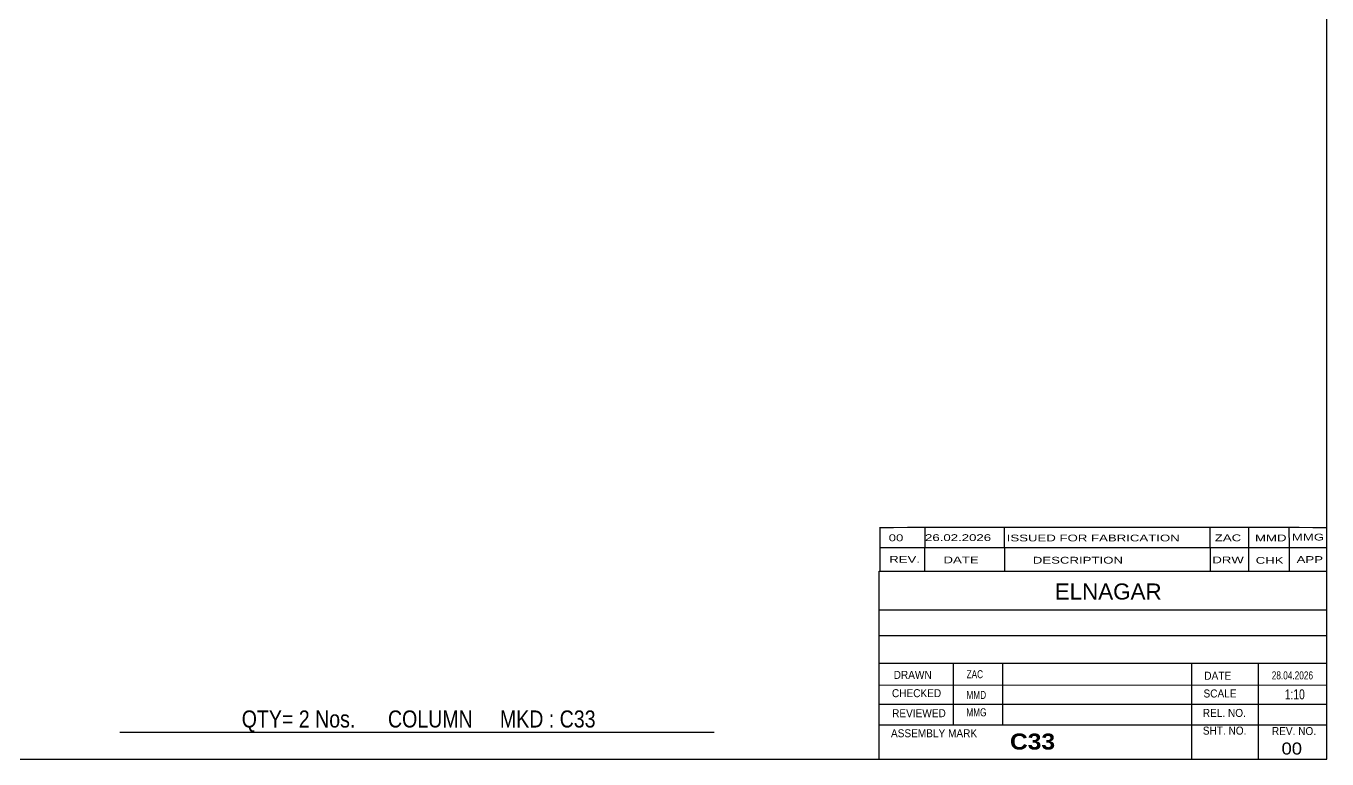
# Model space of a CAD drawing. Header units: millimetres. Extents: x -342 to 70, y -176 to 111.
# Drawn here: x -184.4 to 70.1, y -176.1 to -32.6 of the extents above; entities that cross this region are included whole.
import ezdxf

# ---------------------------------------------------------------- set-up
doc = ezdxf.new("R2010")
doc.units = ezdxf.units.MM
doc.styles.add('Arial', font='ARIAL.TTF', dxfattribs={"height": 0.2})
doc.styles.add('Arial Bold', font='ARIALBD.TTF', dxfattribs={"height": 0.2})
doc.styles.add('Arial Narrow', font='ARIALN.TTF', dxfattribs={"height": 0.2})

# ---------------------------------------------------------------- blocks, each defined once
blk = doc.blocks.new('Unknown-622249875-2391')
at = {"color": 5, "linetype": 'Continuous'}
for p, q in [((70.09, -176.09), (70.09, 110.91)), ((-339.91, -176.09), (70.09, -176.09))]:
    blk.add_line(p, q, dxfattribs=at)
blk = doc.blocks.new('CBS_REVISION-622249875-8551')
at = {"color": 7, "linetype": 'Continuous'}
for p, q in [((-17.41, -130.81), (-17.41, -134.7)), ((-8.61, -130.79), (-8.61, -134.7)), ((6.98, -134.7), (6.98, -130.78)), ((47.24, -134.7), (47.25, -130.78)), ((54.81, -134.7), (54.81, -130.79)), ((62.73, -134.7), (62.72, -130.8)), ((-17.41, -134.7), (70.08, -134.7)), ((-17.41, -134.7), (-17.41, -139.33)), ((-8.62, -134.7), (-8.62, -139.33)), ((6.98, -134.7), (6.98, -139.27)), ((47.23, -134.7), (47.23, -139.33)), ((54.77, -134.7), (54.77, -139.33)), ((62.72, -134.7), (62.72, -139.33)), ((-17.41, -139.33), (70.08, -139.33))]:
    blk.add_line(p, q, dxfattribs=at)
blk.add_arc((26.34, -28104.08), 27973.31, 89.910387, 90.089622, dxfattribs=at)
at = {"color": 7, "style": 'Arial Narrow', "width": 1.7}
for s, height, p in [('00', 1.326, (-15.65, -133.44)), ('26.02.2026', 1.326, (-8.54, -133.41)), ('ISSUED FOR FABRICATION', 1.3257, (7.44, -133.48)), ('ZAC', 1.326, (48.15, -133.45)), ('MMD', 1.326, (56.01, -133.47))]:
    blk.add_text(s, height=height, dxfattribs=at).set_placement(p)
at = {"color": 7, "linetype": 'Continuous', "style": 'Arial Narrow', "width": 1.7}
for s, height, p in [('MMG', 1.326, (63.22, -133.31)), ('REV.', 1.326, (-15.55, -137.66)), ('DATE', 1.326, (-4.93, -137.77)), ('DESCRIPTION', 1.3257, (12.55, -137.83)), ('DRW', 1.326, (47.66, -137.77)), ('CHK', 1.326, (56.15, -137.86)), ('APP', 1.326, (64.15, -137.7))]:
    blk.add_text(s, height=height, dxfattribs=at).set_placement(p)
blk = doc.blocks.new('CBS_CALLOFF-622249875-8549')
at = {"color": 7, "linetype": 'Continuous'}
blk.add_line((-166.03, -170.82), (-49.8, -170.84), dxfattribs=at)
at = {"color": 3, "linetype": 'Continuous', "style": 'Arial Narrow'}
blk.add_text('QTY= 2 Nos.      COLUMN     MKD : C33', height=3.3405, dxfattribs=at).set_placement((-142.21, -169.92))
blk = doc.blocks.new('CBS_NAME_BLOG-622249875-8550')
at = {"color": 7, "linetype": 'Continuous'}
for p, q in [((-17.5, -139.33), (70.02, -139.33)), ((-17.5, -176.04), (-17.5, -139.34)), ((-17.5, -146.87), (70.02, -146.87)), ((-17.43, -151.92), (70.09, -151.92)), ((-17.5, -157.3), (70.02, -157.3)), ((-2.97, -169.4), (-2.97, -157.3)), ((6.71, -169.38), (6.71, -157.31)), ((43.63, -176.04), (43.63, -157.31)), ((56.68, -176.04), (56.68, -157.3)), ((-17.49, -161.6), (70.09, -161.58)), ((-17.5, -165.34), (70.02, -165.34)), ((-17.5, -169.39), (70.02, -169.39)), ((-17.5, -176.09), (70.09, -176.09))]:
    blk.add_line(p, q, dxfattribs=at)
at = {"color": 3, "linetype": 'Continuous', "style": 'Arial'}
blk.add_text('ELNAGAR', height=3.133, dxfattribs=at).set_placement((16.83, -144.86))
at = {"color": 3, "linetype": 'Continuous'}
for s, height, style, width, p in [('DRAWN', 1.566, 'Arial', 0.9, (-14.67, -160.4)), ('ZAC', 1.565, 'Arial Narrow', 0.9, (-0.41, -160.27)), ('DATE', 1.566, 'Arial', 0.9, (46.1, -160.57)), ('28.04.2026', 1.565, 'Arial Narrow', 0.9, (59.29, -160.5)), ('CHECKED', 1.566, 'Arial', 0.9, (-15.01, -163.98)), ('MMD', 1.565, 'Arial Narrow', 0.9, (-0.44, -164.33)), ('SCALE', 1.566, 'Arial', 0.9, (45.94, -164.04)), ('1:10', 1.957, 'Arial Narrow', 0.9, (61.83, -164.4)), ('REVIEWED', 1.566, 'Arial', 0.9, (-14.98, -167.9)), ('MMG', 1.565, 'Arial Narrow', 0.9, (-0.46, -167.73)), ('REL. NO.', 1.566, 'Arial', 0.9, (45.8, -167.85)), ('ASSEMBLY MARK', 1.5663, 'Arial', 0.9, (-15.2, -171.83)), ('SHT. NO.', 1.566, 'Arial', 0.9, (45.8, -171.31)), ('REV. NO.', 1.566, 'Arial', 0.9, (59.32, -171.4)), ('C33', 3.131, 'Arial Bold', 1.1, (8.08, -174.23))]:
    blk.add_text(s, height=height, dxfattribs=dict(at, style=style, width=width)).set_placement(p)
at = {"color": 3, "style": 'Arial', "width": 1.1}
blk.add_text('00', height=2.349, dxfattribs=at).set_placement((61.2, -175.21))

msp = doc.modelspace()

# ---------------------------------------------------------------- block references
for name in ['Unknown-622249875-2391', 'CBS_REVISION-622249875-8551', 'CBS_NAME_BLOG-622249875-8550', 'CBS_CALLOFF-622249875-8549']:
    msp.add_blockref(name, (0, 0))

doc.saveas('drawing.dxf')
